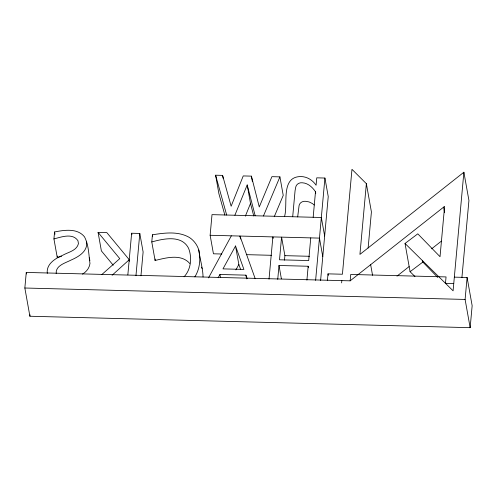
<?xml version="1.0" encoding="UTF-8"?>
<svg xmlns="http://www.w3.org/2000/svg" width="497" height="497" viewBox="0 0 497 497"><rect width="100%" height="100%" fill="white"/><g stroke="black" fill="none" stroke-linecap="round" stroke-linejoin="round"><path stroke-width="0.75" d="M203.043 276.972C202.894 267.877 199.869 259.018 198.781 249.997C197.222 244.915 193.973 240.542 189.562 237.572C178.348 230.95 164.662 232.869 152.43 234.795L151.784 241.952L155.095 260.478C166.135 257.844 181.014 253.526 189.798 263.485M454.333 277.14L467.099 277.469L472.15 305.705L470.15 327.678L29.901 316.247L24.85 288.012L26.266 272.431L350.149 280.836L444.604 206.367L440.025 256.7L417.797 233.832L405.024 243.462L410.075 271.704L414.976 276.531M29.901 316.247L30.037 314.763M61.597 256.322L57.248 257.465L53.937 238.939L54.571 231.962C64.368 230.049 77.346 227.924 84.502 236.839C88.721 244.878 88.746 254.694 89.976 263.516C89.398 268.082 86.403 271.828 82.508 274.114M57.248 257.465L57.379 256.067M127.847 274.878L131.637 233.236L139.8 233.447L143.117 251.973L140.949 275.792M135.954 275.705L139.8 233.447M155.095 260.478L155.226 259.043M221.78 254.017L213.443 253.799L210.132 235.274L212.008 214.648L321.335 217.487L324.647 236.007M269.026 279.159L272.878 236.901L273.139 238.386M277.736 279.364L278.997 265.491L308.171 266.249L308.438 267.734M284.532 216.53C288.254 204.137 280.233 176.491 301.008 176.547C307.158 176.677 312.719 180.187 316.086 185.238L316.757 177.833L324.926 178.044L328.237 196.57L320.602 280.457M284.477 260.186L284.893 255.657L281.575 237.131L279.513 259.794L308.693 260.552L310.755 237.889M292.696 216.742L295.063 190.736L295.771 186.984A5.523 4.784 -10.1 0 1 302.145 182.766C307.91 183.008 312.427 187.189 315.496 191.743L315.757 193.221M297.678 216.909L299.088 205.51A5.523 4.784 -10.1 0 1 305.456 201.291L309.103 201.925L312.545 203.633L314.16 205.025M306.91 280.122L308.171 266.249M313.172 217.27L315.496 191.743M315.614 280.37L324.926 178.044M327.436 280.252L328.02 273.859L342.421 274.232L351.969 169.322L366.364 183.679L371.414 211.921L368.128 248.046M341.632 282.899L341.837 280.625M350.149 280.836L350.733 274.45L446.051 276.922L445.467 283.315L453.755 283.526M366.364 183.679L359.927 254.396L463.881 172.229L468.932 200.465L461.912 277.606M463.881 172.229L453.09 290.82L405.024 243.462M470.15 327.678L465.099 299.442L467.099 277.469M234.882 215.238L247.195 184.946L255.191 215.766M245.356 216.152L250.507 203.466L247.195 184.946M263.441 215.984L279.917 176.876L271.915 176.665L259.272 206.957L251.401 176.137L243.238 175.926L231.136 206.224L222.6 175.385L215.599 175.205L218.91 193.731L224.861 215.114M274.245 216.729L283.228 195.402L279.917 176.876M208.51 277.885L231.347 235.827M218.146 277.761L219.941 274.481L245.922 275.158L247.195 278.699M235.535 245.984L222.979 268.883L243.909 269.424L235.535 245.984L238.846 264.503L240.623 269.48M235.895 269.896L238.846 264.503M194.849 276.848C199.869 269.001 200.807 258.962 198.781 249.997M184.064 276.817C191.053 269.399 192.209 257.558 188.58 248.289C181.678 234.646 163.532 238.659 151.784 241.952M112.086 275.276L129.226 259.751M101.829 274.549L119.771 258.633L98.071 232.366L106.812 232.59L129.232 259.676L129.487 261.229M396.979 276.139L409.137 266.554M431.626 248.823L441.348 241.151M410.075 271.704L422.848 262.074L422.574 260.546M53.937 238.939C61.392 237.019 72.543 232.708 77.961 240.71L78.433 243.648C76.83 250.637 68.369 252.109 62.926 255.154C55.422 258.334 46.128 263.919 47.277 273.4M210.132 235.274L319.459 238.113L322.77 256.638M246.344 254.65L271.598 255.309M284.893 255.657L309.463 256.29M24.85 288.012L465.099 299.442M422.848 262.074L437.664 277.32M113.223 265.218L101.382 250.892L98.071 232.366M201.515 267.119L202.099 268.523M255.222 278.73L239.97 236.05L240.498 239.014M215.599 175.205L226.675 215.027M89.205 257.825L89.92 260.54M250.507 203.466L253.743 215.947M443.591 207.162L444.548 212.505M370.65 264.671L372.564 275.357M328.02 273.859L328.287 275.35M278.997 265.491L281.383 278.829M251.401 176.137L252.333 181.324M245.922 275.158L246.587 278.86M222.6 175.385L223.128 178.348M219.941 274.481L220.469 277.444M152.43 234.795L152.697 236.28M131.637 233.236L131.904 234.721M54.571 231.962L54.968 234.186M26.266 272.431L26.54 273.959M56.204 273.592C55.422 265.479 65.331 263.062 70.996 260.093C78.371 256.874 87.876 251.476 86.608 242.014"/></g></svg>
